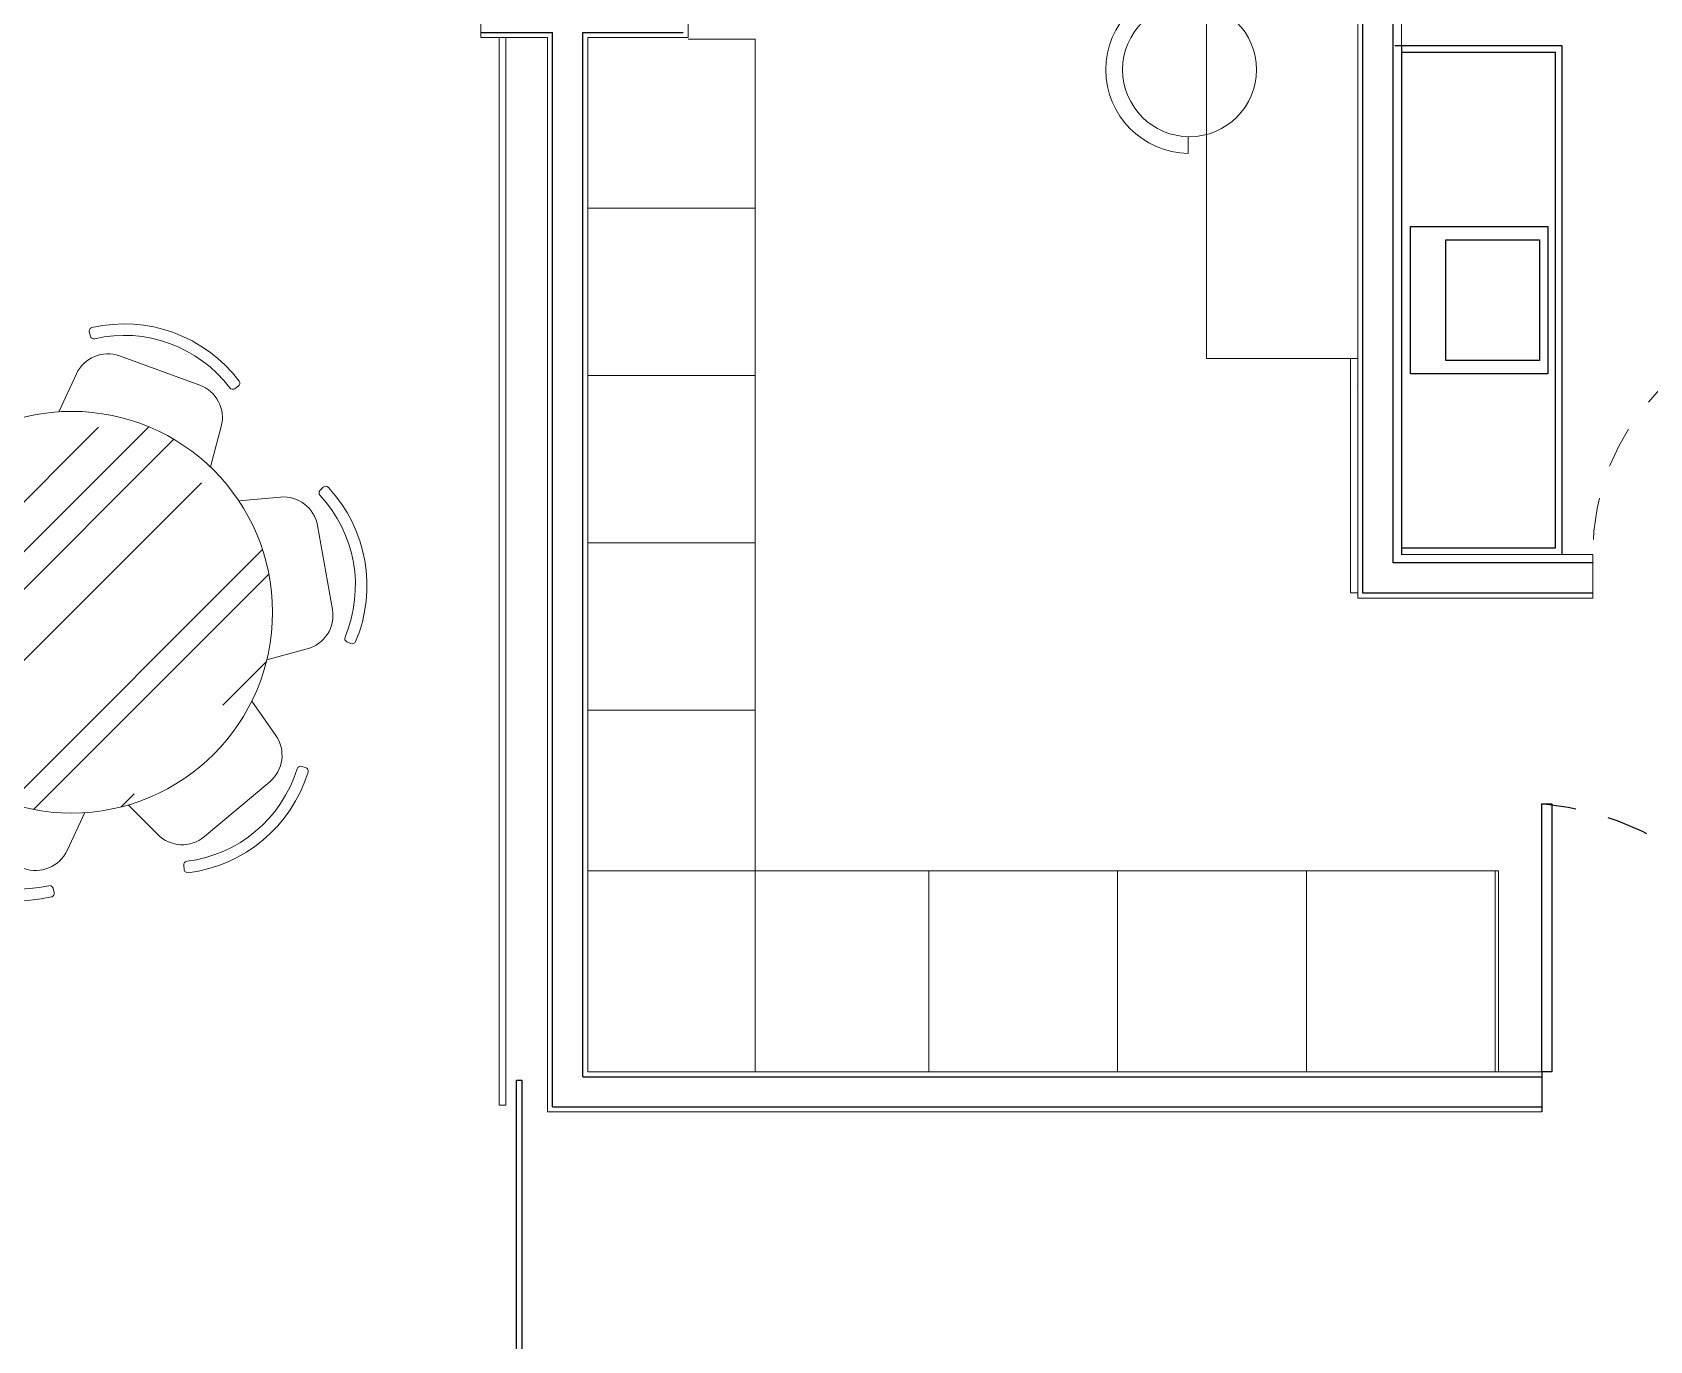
# Model space of a CAD drawing. Header units: millimetres. Extents: x 188.6 to 263.2, y 40.1 to 120.1.
# Drawn here: x 213.39 to 218.222, y 113.416 to 117.324 of the extents above; entities that cross this region are included whole.
import ezdxf

# ---------------------------------------------------------------- set-up
doc = ezdxf.new("R2010")
doc.units = ezdxf.units.MM
doc.linetypes.add('_XREF_APTOS 1003 E 1004$0$HIDDEN2', pattern=[0.1875, 0.125, -0.0625])
for name, color, linetype in [('_XREF_APTOS 1003 E 1004$0$A-MC-ALVENARIA', 7, 'Continuous'), ('_XREF_APTOS 1003 E 1004$0$E-MC-ESQUADRIAS', 2, 'Continuous'), ('_XREF_APTOS 1003 E 1004$0$L-MC-LAYOUT MOLHADO', 4, 'Continuous'), ('_XREF_APTOS 1003 E 1004$0$V-MC-VISTA2', 1, 'Continuous'), ('ARQ', 8, 'Continuous')]:
    doc.layers.add(name, color=color, linetype=linetype)
doc.layers.add('_XREF_APTOS 1003 E 1004$0$L-MC-LAYOUT', color=252, linetype='Continuous', lineweight=5)
doc.layers.add('_XREF_APTOS 1003 E 1004$0$R-MC-REBOCO', color=1, linetype='Continuous', lineweight=5)

# ---------------------------------------------------------------- blocks, each defined once
blk = doc.blocks.new('A$C1BFF5DEF')
at = {"layer": '_XREF_APTOS 1003 E 1004$0$L-MC-LAYOUT', "linetype": 'Continuous'}
h = blk.add_hatch(dxfattribs=at)
h.set_pattern_fill('AR-RROOF', color=8, scale=0.5, angle=45, style=0)
h.set_pattern_definition([(45, (-2101.44155, -1445.2573), (0.42426407, 1.13137085), [7.5, -1, 2.5, -0.5]), (45, (-2101.1481, -1444.6103), (-0.8237794, 0.11667262), [1.5, -0.165, 3, -0.375]), (45, (-2101.5653, -1444.78), (1.60159686, 2.075358403), [4, -0.7, 2, -0.5])])
h.paths.add_polyline_path([(14.1589, 6.1519, -1), (15.078, 6.9234, -1)])
at = {"layer": '_XREF_APTOS 1003 E 1004$0$A-MC-ALVENARIA', "color": 8}
for p, q in [((18.566, 6.685, -0.0003), (18.566, 8.96, -0.0003)), ((18.476, 6.595, -0.0003), (18.476, 8.865, -0.0003)), ((15.8404, 8.27), (16.0553, 8.27)), ((16.0553, 5.06), (16.0553, 8.27)), ((16.1453, 8.27), (16.4453, 8.27)), ((16.1453, 5.15), (16.1453, 8.27)), ((19.1631, 6.685, -0.0004), (18.566, 6.685, -0.0003)), ((19.1631, 6.595, -0.0004), (18.476, 6.595, -0.0003)), ((16.1453, 5.15), (19.0103, 5.15)), ((16.0553, 5.06), (19.0103, 5.06))]:
    blk.add_line(p, q, dxfattribs=at)
at = {"layer": '_XREF_APTOS 1003 E 1004$0$E-MC-ESQUADRIAS', "color": 8}
for p, q in [((15.9477, 5.14), (15.963, 5.14)), ((15.9477, 4.1436), (15.9477, 5.14)), ((15.963, 5.14), (15.963, 4.1436))]:
    blk.add_line(p, q, dxfattribs=at)
blk.add_lwpolyline([(19.0403, 5.165), (19.0103, 5.165), (19.0103, 5.965), (19.0403, 5.965)], close=True, dxfattribs=at)
at = {"layer": '_XREF_APTOS 1003 E 1004$0$E-MC-ESQUADRIAS', "color": 8, "linetype": '_XREF_APTOS 1003 E 1004$0$HIDDEN2', "lineweight": 13}
blk.add_arc((19.8575, 6.7161, -0.0003), 0.6944, 92.1927, 180.501, dxfattribs=at)
at = {"layer": '_XREF_APTOS 1003 E 1004$0$E-MC-ESQUADRIAS', "color": 8, "linetype": '_XREF_APTOS 1003 E 1004$0$HIDDEN2'}
blk.add_arc((18.931, 5.0857), 0.8829, 5.1552, 84.8448, dxfattribs=at)
at = {"layer": '_XREF_APTOS 1003 E 1004$0$L-MC-LAYOUT', "color": 8}
for p, q in [((18.0085, 7.2956, -0.0003), (18.0085, 8.7756, -0.0003)), ((15.8957, 5.0652), (15.8957, 8.255)), ((15.9157, 5.0652), (15.9157, 8.255)), ((16.6603, 8.25), (16.4603, 8.25)), ((16.6603, 5.165), (16.6603, 8.25)), ((17.954, 7.9583, -0.0003), (17.954, 7.9083, -0.0003)), ((16.6603, 7.7451), (16.1603, 7.7451)), ((18.0085, 7.2956, -0.0003), (18.4585, 7.2956, -0.0003)), ((18.4385, 6.5952, -0.0005), (18.4385, 7.2956, -0.0004)), ((16.6603, 7.2451), (16.1603, 7.2451)), ((18.4585, 7.2133, -0.0003), (18.4585, 7.2133, -0.0003)), ((16.6603, 6.7451), (16.1603, 6.7451)), ((18.4385, 6.5952, -0.0005), (18.4585, 6.5952, -0.0005)), ((16.6603, 6.2451), (16.1603, 6.2451)), ((16.1603, 5.765), (18.8807, 5.765)), ((17.1794, 5.765), (17.1794, 5.165)), ((17.7432, 5.765), (17.7432, 5.165)), ((18.3069, 5.765), (18.3069, 5.165)), ((18.8707, 5.765), (18.8707, 5.165)), ((18.8807, 5.765), (18.8807, 5.165)), ((15.9157, 5.0652), (15.8957, 5.0652))]:
    blk.add_line(p, q, dxfattribs=at)
for points in [[(14.679, 7.3881, 0.421716), (14.671, 7.375), (14.6743, 7.3625, 0.406514), (14.687, 7.3547, -0.29498), (15.0909, 7.2078, 0.406514), (15.1057, 7.2055), (15.1162, 7.2131, 0.421716), (15.1185, 7.2282, 0.295423)], [(15.3853, 6.9105, 0.421716), (15.3699, 6.9109), (15.3606, 6.9018, 0.406514), (15.3603, 6.8868, -0.29498), (15.435, 6.4636, 0.406514), (15.4405, 6.4497), (15.4523, 6.4443, 0.421716), (15.4666, 6.4499, 0.295423)], [(15.3247, 6.06, 0.421716), (15.3174, 6.0735), (15.3049, 6.077, 0.406514), (15.2918, 6.0698, -0.29498), (14.9626, 5.7935, 0.406514), (14.9533, 5.7818), (14.9545, 5.7689, 0.421716), (14.9665, 5.7594, 0.295423)], [(14.558, 5.6872, 0.421716), (14.566, 5.7003), (14.5627, 5.7129, 0.406514), (14.55, 5.7207, -0.29498), (14.1461, 5.8676, 0.406514), (14.1313, 5.8698), (14.1208, 5.8623, 0.421716), (14.1185, 5.8471, 0.295423)]]:
    blk.add_lwpolyline(points, format="xyb", close=True, dxfattribs=at)
for points in [[(15.0329, 6.9716), (15.0653, 7.0923, 0.389031), (15.0009, 7.216), (14.7613, 7.3032, 0.389031), (14.6325, 7.2498), (14.5797, 7.1364)], [(15.1176, 6.8706), (15.2422, 6.8816, -0.389031), (15.3529, 6.7968), (15.3972, 6.5457, -0.389031), (15.3222, 6.4281), (15.2015, 6.3958)], [(14.7871, 5.9618), (14.8754, 5.8734, 0.389031), (15.0148, 5.8673), (15.21, 6.0312, 0.389031), (15.2282, 6.1695), (15.1564, 6.2719)], [(14.6573, 5.9389), (14.6045, 5.8256, -0.389031), (14.4757, 5.7722), (14.2361, 5.8593, -0.389031), (14.1717, 5.983), (14.2041, 6.1038)]]:
    blk.add_lwpolyline(points, format="xyb", dxfattribs=at)
for centre, radius in [((17.958, 8.1583, -0.0003), 0.2), ((14.6185, 6.5377), 0.6)]:
    blk.add_circle(centre, radius, dxfattribs=at)
blk.add_arc((17.958, 8.1583, -0.0003), 0.25, 90.9211, 269.0789, dxfattribs=at)
at = {"layer": '_XREF_APTOS 1003 E 1004$0$L-MC-LAYOUT MOLHADO', "color": 8}
for p, q in [((19.071, 8.23, -0.0003), (18.571, 8.23, -0.0003)), ((18.591, 8.23, -0.0003), (18.591, 6.71, -0.0003)), ((19.071, 6.71, -0.0003), (19.071, 8.23, -0.0003)), ((19.051, 8.21, -0.0003), (18.591, 8.21, -0.0003)), ((19.051, 6.73, -0.0003), (19.051, 8.21, -0.0003)), ((18.6182, 7.25, -0.0003), (18.6182, 7.69, -0.0003)), ((18.6182, 7.69, -0.0003), (19.0282, 7.69, -0.0003)), ((19.0282, 7.69, -0.0003), (19.0282, 7.25, -0.0003)), ((18.7232, 7.29, -0.0003), (18.7232, 7.65, -0.0003)), ((18.7232, 7.65, -0.0003), (19.0032, 7.65, -0.0003)), ((19.0032, 7.65, -0.0003), (19.0032, 7.29, -0.0003)), ((19.0282, 7.25, -0.0003), (18.6182, 7.25, -0.0003)), ((19.0032, 7.29, -0.0003), (18.7232, 7.29, -0.0003)), ((18.591, 6.73, -0.0003), (19.051, 6.73, -0.0003))]:
    blk.add_line(p, q, dxfattribs=at)
at = {"layer": '_XREF_APTOS 1003 E 1004$0$R-MC-REBOCO', "color": 8}
for p, q in [((18.591, 8.96, -0.0003), (18.591, 6.71, -0.0003)), ((16.4603, 8.255), (16.4603, 8.85)), ((18.461, 6.58, -0.0003), (18.461, 8.85, -0.0003)), ((15.8404, 8.435), (15.8404, 8.255)), ((15.8404, 8.255), (16.0403, 8.255)), ((16.0403, 5.045), (16.0403, 8.255)), ((16.1603, 8.255), (16.4603, 8.255)), ((16.1603, 5.165), (16.1603, 8.255)), ((19.1631, 6.71, -0.0004), (18.591, 6.71, -0.0003)), ((19.1631, 6.71, -0.0004), (19.1631, 6.58, -0.0004)), ((19.1631, 6.58, -0.0004), (18.461, 6.58, -0.0003)), ((16.1603, 5.165), (19.0103, 5.165)), ((16.0403, 5.045), (19.0103, 5.045))]:
    blk.add_line(p, q, dxfattribs=at)
at = {"layer": '_XREF_APTOS 1003 E 1004$0$V-MC-VISTA2', "color": 8}
blk.add_line((19.0103, 5.165), (19.0103, 5.045), dxfattribs=at)

msp = doc.modelspace()

# ---------------------------------------------------------------- block references
at = {"layer": 'ARQ'}
msp.add_blockref('A$C1BFF5DEF', (198.8891, 109.0543), dxfattribs=at)

doc.saveas('drawing.dxf')
